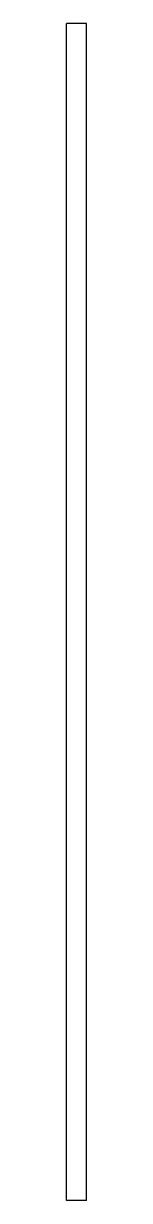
# Model space of a CAD drawing. Header units: millimetres. Extents: x 0 to 5, y -275 to 0.
import ezdxf

# ---------------------------------------------------------------- set-up
doc = ezdxf.new("R2010")
doc.units = ezdxf.units.MM

msp = doc.modelspace()

# ---------------------------------------------------------------- linework, layer by layer
at = {"color": 7, "linetype": 'Continuous', "lineweight": 25}
for p, q in [((4.65, 0), (0, 0)), ((0, -275.38), (0, 0)), ((4.65, -275.38), (4.65, 0)), ((4.65, -275.38), (0, -275.38))]:
    msp.add_line(p, q, dxfattribs=at)

doc.saveas('drawing.dxf')
